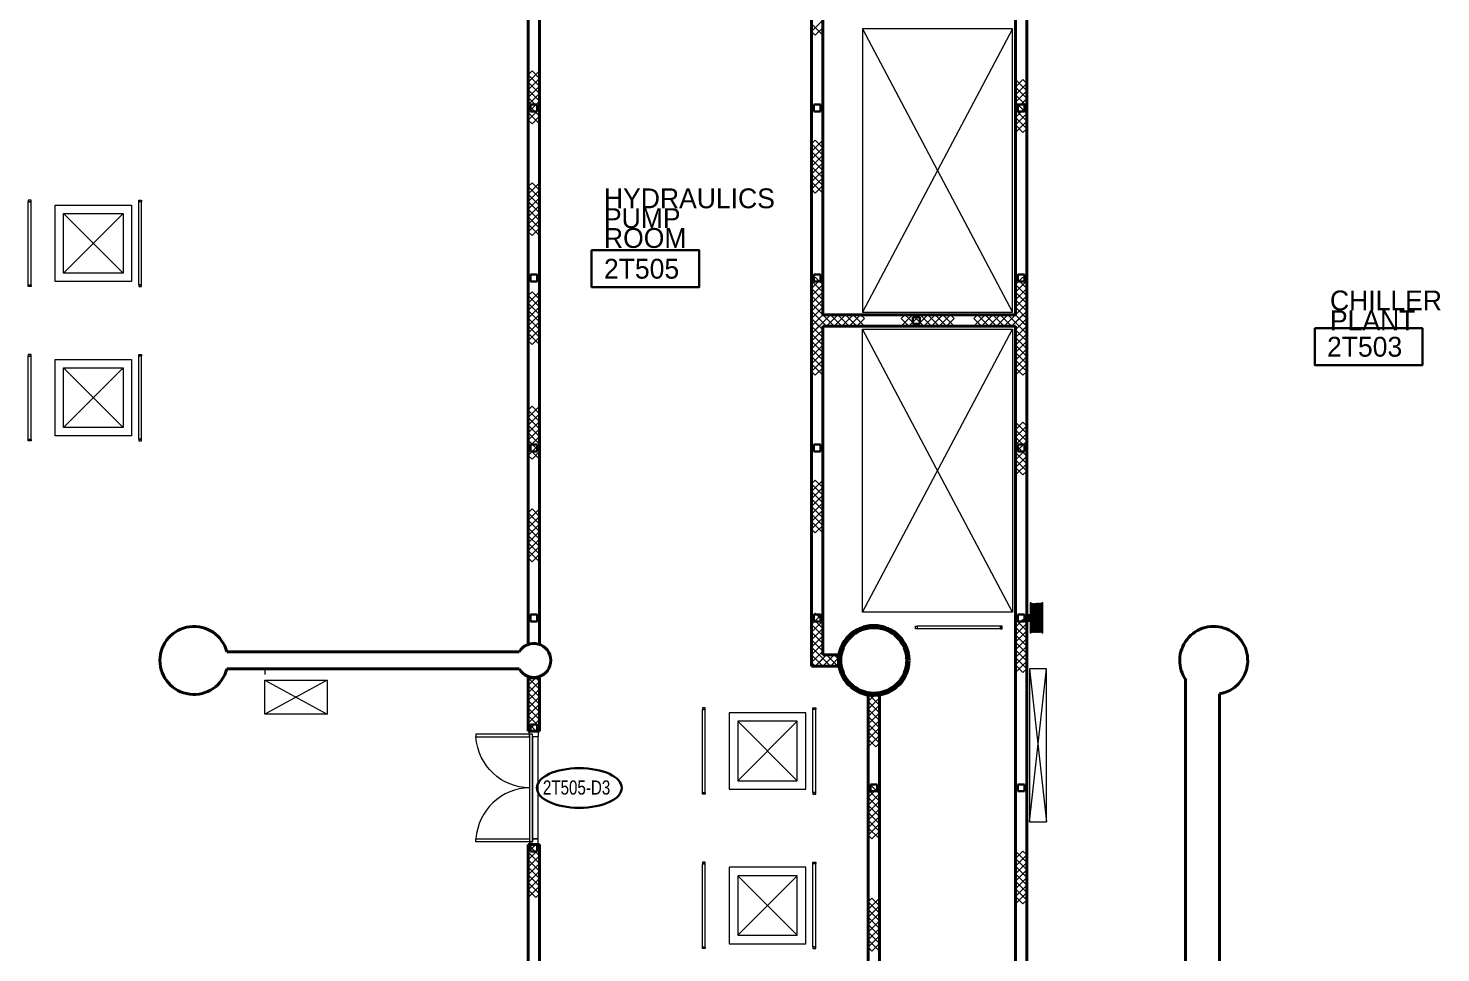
# Model space of a CAD drawing. Header units: metres. Extents: x 1807 to 3745, y 842 to 1968.
# Drawn here: x 3531.07 to 3556.01, y 1410.84 to 1427.16 of the extents above; entities that cross this region are included whole.
import ezdxf
from ezdxf.enums import TextEntityAlignment as Align

# ---------------------------------------------------------------- set-up
doc = ezdxf.new("R2010")
doc.units = ezdxf.units.M
doc.header["$MEASUREMENT"] = 0
doc.linetypes.add('DGN1', pattern=[7.299439, 0, -7.299439])
doc.layers.get('0').update_dxf_attribs({"lineweight": 0})
for name, color, linetype, lineweight in [('Level 1', 7, 'Continuous', 0), ('Level 31', 7, 'Continuous', 0), ('Level 33', 7, 'Continuous', 0), ('Primary Door', 7, 'Continuous', 0), ('TRIRIGA DOOR BOX', 7, 'Continuous', 0)]:
    doc.layers.add(name, color=color, linetype=linetype, lineweight=lineweight)
doc.styles.add('Style-CHAR_FAST_FONT', font='CHAR_FAST_FONT.shx', dxfattribs={"height": 0.2})

# ---------------------------------------------------------------- blocks, each defined once
blk = doc.blocks.new('AnonymusCell_294')
at = {"layer": 'Primary Door', "color": 7, "linetype": 'Continuous', "lineweight": 30}
blk.add_ellipse((0, 0), major_axis=(0.75, 0), ratio=0.466667, dxfattribs=at)
at = {"layer": 'Primary Door', "color": 7, "linetype": 'Continuous', "lineweight": 30, "style": 'Style-CHAR_FAST_FONT', "width": 0.799986}
blk.add_text('2T505-D3', height=0.25, dxfattribs=at).set_placement((-0.643, 0.133), align=Align.TOP_LEFT)

msp = doc.modelspace()

# ---------------------------------------------------------------- linework, layer by layer
at = {"layer": 'Level 1', "color": 7, "linetype": 'Continuous', "lineweight": 40}
for p, q in [((3548.7, 1389.65), (3548.7, 1454.35)), ((3548.5, 1454.15), (3548.5, 1422.1)), ((3544.9, 1428.1), (3544.9, 1415.9)), ((3545.1, 1422.1), (3545.1, 1427.9)), ((3539.9, 1416.283), (3539.9, 1427.717)), ((3540.1, 1416.283), (3540.1, 1427.717)), ((3548.5, 1422.1), (3545.1, 1422.1)), ((3548.5, 1421.9), (3545.1, 1421.9)), ((3545.1, 1416.1), (3545.1, 1421.9)), ((3548.5, 1421.9), (3548.5, 1389.85)), ((3534.581, 1416.15), (3539.74, 1416.15)), ((3545.408, 1416.1), (3545.1, 1416.1)), ((3534.581, 1415.85), (3539.74, 1415.85)), ((3539.9, 1415.693), (3540.1, 1415.693)), ((3539.9, 1414.75), (3539.9, 1415.693)), ((3540.1, 1414.75), (3540.1, 1415.693)), ((3545.408, 1415.9), (3544.9, 1415.9)), ((3551.5, 1415.668), (3551.5, 1404.332)), ((3546.1, 1415.408), (3545.9, 1415.408)), ((3545.9, 1415.408), (3545.9, 1404.592)), ((3546.1, 1404.592), (3546.1, 1415.408)), ((3552.1, 1409.1), (3552.1, 1415.408)), ((3539.9, 1414.75), (3540.1, 1414.75)), ((3539.9, 1412.75), (3540.1, 1412.75)), ((3539.9, 1408.59), (3539.9, 1412.75)), ((3540.1, 1408.59), (3540.1, 1412.75))]:
    msp.add_line(p, q, dxfattribs=at)
at = {"layer": 'Level 1', "color": 7, "linetype": 'Continuous', "lineweight": 0}
for p, q in [((3545.1, 1427.3), (3544.9, 1427.1)), ((3545.1, 1427.034), (3544.9, 1427.234)), ((3544.967, 1427.034), (3545.1, 1427.167)), ((3545.8, 1427.15), (3548.45, 1422.15)), ((3548.45, 1427.15), (3545.8, 1422.15)), ((3544.9, 1427.1), (3544.967, 1427.034)), ((3539.967, 1426.404), (3539.9, 1426.337)), ((3539.9, 1426.204), (3540.1, 1426.404)), ((3540.1, 1426.271), (3539.967, 1426.404)), ((3539.9, 1426.337), (3540.1, 1426.137)), ((3539.9, 1426.071), (3540.1, 1426.271)), ((3540.1, 1426.004), (3539.9, 1426.204)), ((3540.1, 1426.137), (3539.9, 1425.937)), ((3548.5, 1426.251), (3548.7, 1426.051)), ((3548.633, 1426.251), (3548.5, 1426.117)), ((3548.5, 1425.984), (3548.7, 1426.184)), ((3548.7, 1426.184), (3548.633, 1426.251)), ((3540.1, 1425.871), (3539.9, 1426.071)), ((3539.9, 1425.804), (3540.1, 1426.004)), ((3539.9, 1425.937), (3540.1, 1425.737)), ((3548.5, 1426.117), (3548.7, 1425.917)), ((3548.7, 1426.051), (3548.5, 1425.851)), ((3548.7, 1425.784), (3548.5, 1425.984)), ((3548.7, 1425.917), (3548.5, 1425.717)), ((3539.9, 1425.671), (3540.1, 1425.871)), ((3540.1, 1425.604), (3539.9, 1425.804)), ((3540.1, 1425.737), (3539.9, 1425.537)), ((3540.1, 1425.471), (3539.9, 1425.671)), ((3548.5, 1425.851), (3548.7, 1425.651)), ((3548.5, 1425.584), (3548.7, 1425.784)), ((3548.5, 1425.717), (3548.7, 1425.517)), ((3548.7, 1425.651), (3548.5, 1425.451)), ((3539.9, 1425.537), (3539.967, 1425.471)), ((3539.967, 1425.471), (3540.1, 1425.604)), ((3548.7, 1425.384), (3548.5, 1425.584)), ((3548.7, 1425.517), (3548.5, 1425.317)), ((3548.5, 1425.451), (3548.633, 1425.317)), ((3544.967, 1425.183), (3544.9, 1425.117)), ((3544.9, 1424.983), (3545.1, 1425.183)), ((3545.1, 1425.05), (3544.967, 1425.183)), ((3548.633, 1425.317), (3548.7, 1425.384)), ((3544.9, 1425.117), (3545.1, 1424.917)), ((3544.9, 1424.85), (3545.1, 1425.05)), ((3545.1, 1424.783), (3544.9, 1424.983)), ((3545.1, 1424.917), (3544.9, 1424.717)), ((3545.1, 1424.65), (3544.9, 1424.85)), ((3544.9, 1424.583), (3545.1, 1424.783)), ((3544.9, 1424.717), (3545.1, 1424.517)), ((3544.9, 1424.45), (3545.1, 1424.65)), ((3539.967, 1424.431), (3539.9, 1424.364)), ((3539.9, 1424.231), (3540.1, 1424.431)), ((3540.1, 1424.298), (3539.967, 1424.431)), ((3545.1, 1424.383), (3544.9, 1424.583)), ((3545.1, 1424.517), (3544.9, 1424.317)), ((3545.1, 1424.25), (3544.9, 1424.45)), ((3539.9, 1424.364), (3540.1, 1424.164)), ((3539.9, 1424.098), (3540.1, 1424.298)), ((3540.1, 1424.031), (3539.9, 1424.231)), ((3540.1, 1424.164), (3539.9, 1423.964)), ((3544.9, 1424.317), (3544.967, 1424.25)), ((3544.967, 1424.25), (3545.1, 1424.383)), ((3540.1, 1423.898), (3539.9, 1424.098)), ((3539.9, 1423.831), (3540.1, 1424.031)), ((3539.9, 1423.964), (3540.1, 1423.764)), ((3539.9, 1423.698), (3540.1, 1423.898)), ((3532.75, 1423.888), (3531.7, 1422.838)), ((3531.7, 1423.888), (3532.75, 1422.838)), ((3540.1, 1423.631), (3539.9, 1423.831)), ((3540.1, 1423.764), (3539.9, 1423.564)), ((3540.1, 1423.498), (3539.9, 1423.698)), ((3539.9, 1423.564), (3539.967, 1423.498)), ((3539.967, 1423.498), (3540.1, 1423.631)), ((3544.967, 1422.767), (3544.9, 1422.7)), ((3544.9, 1422.567), (3545.1, 1422.767)), ((3544.9, 1422.7), (3545.1, 1422.5)), ((3545.1, 1422.634), (3544.967, 1422.767)), ((3548.5, 1422.634), (3548.633, 1422.767)), ((3548.7, 1422.567), (3548.5, 1422.767)), ((3548.7, 1422.7), (3548.5, 1422.5)), ((3548.633, 1422.767), (3548.7, 1422.7)), ((3539.967, 1422.507), (3539.9, 1422.44)), ((3539.9, 1422.307), (3540.1, 1422.507)), ((3539.9, 1422.44), (3540.1, 1422.24)), ((3540.1, 1422.374), (3539.967, 1422.507)), ((3544.9, 1422.434), (3545.1, 1422.634)), ((3545.1, 1422.367), (3544.9, 1422.567)), ((3545.1, 1422.5), (3544.9, 1422.3)), ((3545.1, 1422.234), (3544.9, 1422.434)), ((3548.7, 1422.434), (3548.5, 1422.634)), ((3548.5, 1422.367), (3548.7, 1422.567)), ((3548.5, 1422.5), (3548.7, 1422.3)), ((3548.5, 1422.234), (3548.7, 1422.434)), ((3539.9, 1422.174), (3540.1, 1422.374)), ((3540.1, 1422.107), (3539.9, 1422.307)), ((3540.1, 1422.24), (3539.9, 1422.04)), ((3540.1, 1421.974), (3539.9, 1422.174)), ((3544.9, 1422.167), (3545.1, 1422.367)), ((3544.9, 1422.3), (3545.1, 1422.1)), ((3544.9, 1422.034), (3545.1, 1422.234)), ((3545.1, 1421.967), (3544.9, 1422.167)), ((3548.7, 1422.167), (3548.5, 1422.367)), ((3548.7, 1422.3), (3548.5, 1422.1)), ((3548.7, 1422.034), (3548.5, 1422.234)), ((3548.5, 1421.967), (3548.7, 1422.167)), ((3539.9, 1421.907), (3540.1, 1422.107)), ((3539.9, 1422.04), (3540.1, 1421.84)), ((3539.9, 1421.774), (3540.1, 1421.974)), ((3540.1, 1421.707), (3539.9, 1421.907)), ((3544.9, 1421.9), (3545.1, 1422.1)), ((3544.967, 1422.1), (3544.9, 1422.034)), ((3545.1, 1422.1), (3544.9, 1421.9)), ((3544.9, 1422.034), (3545.033, 1421.9)), ((3545.1, 1421.834), (3544.9, 1422.034)), ((3544.967, 1421.967), (3544.9, 1421.9)), ((3544.9, 1421.767), (3545.1, 1421.967)), ((3544.9, 1421.9), (3545.1, 1421.7)), ((3544.9, 1421.9), (3544.967, 1421.834)), ((3545.167, 1421.9), (3544.967, 1422.1)), ((3545.1, 1421.834), (3544.967, 1421.967)), ((3544.967, 1421.834), (3545.1, 1421.967)), ((3545.033, 1421.9), (3545.233, 1422.1)), ((3545.1, 1422.1), (3545.3, 1421.9)), ((3545.367, 1422.1), (3545.167, 1421.9)), ((3545.233, 1422.1), (3545.433, 1421.9)), ((3545.3, 1421.9), (3545.5, 1422.1)), ((3545.567, 1421.9), (3545.367, 1422.1)), ((3545.433, 1421.9), (3545.633, 1422.1)), ((3545.5, 1422.1), (3545.7, 1421.9)), ((3545.767, 1422.1), (3545.567, 1421.9)), ((3545.633, 1422.1), (3545.833, 1421.9)), ((3545.7, 1421.9), (3545.833, 1422.034)), ((3545.833, 1422.034), (3545.767, 1422.1)), ((3546.486, 1421.9), (3546.686, 1422.1)), ((3546.552, 1422.1), (3546.486, 1422.034)), ((3546.486, 1422.034), (3546.619, 1421.9)), ((3546.752, 1421.9), (3546.552, 1422.1)), ((3546.619, 1421.9), (3546.819, 1422.1)), ((3546.686, 1422.1), (3546.886, 1421.9)), ((3546.952, 1422.1), (3546.752, 1421.9)), ((3546.819, 1422.1), (3547.019, 1421.9)), ((3546.886, 1421.9), (3547.086, 1422.1)), ((3547.152, 1421.9), (3546.952, 1422.1)), ((3547.019, 1421.9), (3547.219, 1422.1)), ((3547.086, 1422.1), (3547.286, 1421.9)), ((3547.352, 1422.1), (3547.152, 1421.9)), ((3547.219, 1422.1), (3547.419, 1421.9)), ((3547.286, 1421.9), (3547.419, 1422.034)), ((3547.419, 1422.034), (3547.352, 1422.1)), ((3547.767, 1422.034), (3547.833, 1422.1)), ((3547.967, 1422.1), (3547.767, 1421.9)), ((3547.9, 1421.9), (3547.767, 1422.034)), ((3547.833, 1422.1), (3548.033, 1421.9)), ((3548.1, 1422.1), (3547.9, 1421.9)), ((3548.167, 1421.9), (3547.967, 1422.1)), ((3548.033, 1421.9), (3548.233, 1422.1)), ((3548.3, 1421.9), (3548.1, 1422.1)), ((3548.367, 1422.1), (3548.167, 1421.9)), ((3548.233, 1422.1), (3548.433, 1421.9)), ((3548.5, 1422.1), (3548.3, 1421.9)), ((3548.567, 1421.9), (3548.367, 1422.1)), ((3548.433, 1421.9), (3548.633, 1422.1)), ((3548.7, 1421.9), (3548.5, 1422.1)), ((3548.5, 1422.1), (3548.7, 1421.9)), ((3548.5, 1421.834), (3548.7, 1422.034)), ((3548.5, 1421.834), (3548.633, 1421.967)), ((3548.7, 1421.767), (3548.5, 1421.967)), ((3548.633, 1421.834), (3548.5, 1421.967)), ((3548.7, 1421.9), (3548.5, 1421.7)), ((3548.7, 1422.034), (3548.567, 1421.9)), ((3548.633, 1422.1), (3548.7, 1422.034)), ((3548.633, 1421.967), (3548.7, 1421.9)), ((3548.7, 1421.9), (3548.633, 1421.834)), ((3540.1, 1421.84), (3539.9, 1421.64)), ((3540.1, 1421.574), (3539.9, 1421.774)), ((3539.967, 1421.574), (3540.1, 1421.707)), ((3544.9, 1421.634), (3545.1, 1421.834)), ((3545.1, 1421.567), (3544.9, 1421.767)), ((3545.1, 1421.7), (3544.9, 1421.5)), ((3545.8, 1416.85), (3548.45, 1421.85)), ((3548.45, 1416.85), (3545.8, 1421.85)), ((3548.7, 1421.634), (3548.5, 1421.834)), ((3548.5, 1421.567), (3548.7, 1421.767)), ((3548.5, 1421.7), (3548.7, 1421.5)), ((3539.9, 1421.64), (3539.967, 1421.574)), ((3545.1, 1421.434), (3544.9, 1421.634)), ((3544.9, 1421.367), (3545.1, 1421.567)), ((3544.9, 1421.5), (3545.1, 1421.3)), ((3544.9, 1421.234), (3545.1, 1421.434)), ((3548.5, 1421.434), (3548.7, 1421.634)), ((3548.7, 1421.367), (3548.5, 1421.567)), ((3548.7, 1421.5), (3548.5, 1421.3)), ((3548.7, 1421.234), (3548.5, 1421.434)), ((3532.75, 1421.163), (3531.7, 1420.113)), ((3531.7, 1421.163), (3532.75, 1420.113)), ((3545.1, 1421.167), (3544.9, 1421.367)), ((3545.1, 1421.3), (3544.9, 1421.1)), ((3545.1, 1421.034), (3544.9, 1421.234)), ((3544.967, 1421.034), (3545.1, 1421.167)), ((3548.5, 1421.167), (3548.7, 1421.367)), ((3548.5, 1421.3), (3548.7, 1421.1)), ((3548.5, 1421.034), (3548.7, 1421.234)), ((3548.633, 1421.034), (3548.5, 1421.167)), ((3544.9, 1421.1), (3544.967, 1421.034)), ((3548.7, 1421.1), (3548.633, 1421.034)), ((3539.967, 1420.486), (3539.9, 1420.419)), ((3539.9, 1420.286), (3540.1, 1420.486)), ((3539.9, 1420.419), (3540.1, 1420.219)), ((3540.1, 1420.352), (3539.967, 1420.486)), ((3539.9, 1420.152), (3540.1, 1420.352)), ((3540.1, 1420.086), (3539.9, 1420.286)), ((3540.1, 1420.219), (3539.9, 1420.019)), ((3540.1, 1419.952), (3539.9, 1420.152)), ((3548.5, 1420.207), (3548.7, 1420.007)), ((3548.633, 1420.207), (3548.5, 1420.073)), ((3548.7, 1420.14), (3548.633, 1420.207)), ((3539.9, 1419.886), (3540.1, 1420.086)), ((3539.9, 1420.019), (3540.1, 1419.819)), ((3539.9, 1419.752), (3540.1, 1419.952)), ((3548.5, 1419.94), (3548.7, 1420.14)), ((3548.5, 1420.073), (3548.7, 1419.873)), ((3548.7, 1420.007), (3548.5, 1419.807)), ((3548.7, 1419.74), (3548.5, 1419.94)), ((3540.1, 1419.686), (3539.9, 1419.886)), ((3540.1, 1419.819), (3539.9, 1419.619)), ((3540.1, 1419.552), (3539.9, 1419.752)), ((3539.967, 1419.552), (3540.1, 1419.686)), ((3548.7, 1419.873), (3548.5, 1419.673)), ((3548.5, 1419.807), (3548.7, 1419.607)), ((3548.5, 1419.54), (3548.7, 1419.74)), ((3548.5, 1419.673), (3548.7, 1419.473)), ((3539.9, 1419.619), (3539.967, 1419.552)), ((3548.7, 1419.607), (3548.5, 1419.407)), ((3548.7, 1419.34), (3548.5, 1419.54)), ((3548.7, 1419.473), (3548.5, 1419.273)), ((3548.5, 1419.407), (3548.633, 1419.273)), ((3544.967, 1419.183), (3544.9, 1419.117)), ((3544.9, 1418.983), (3545.1, 1419.183)), ((3545.1, 1419.05), (3544.967, 1419.183)), ((3548.633, 1419.273), (3548.7, 1419.34)), ((3544.9, 1419.117), (3545.1, 1418.917)), ((3544.9, 1418.85), (3545.1, 1419.05)), ((3545.1, 1418.783), (3544.9, 1418.983)), ((3545.1, 1418.917), (3544.9, 1418.717)), ((3539.967, 1418.675), (3539.9, 1418.608)), ((3539.9, 1418.475), (3540.1, 1418.675)), ((3540.1, 1418.541), (3539.967, 1418.675)), ((3545.1, 1418.65), (3544.9, 1418.85)), ((3544.9, 1418.583), (3545.1, 1418.783)), ((3544.9, 1418.717), (3545.1, 1418.517)), ((3539.9, 1418.608), (3540.1, 1418.408)), ((3539.9, 1418.341), (3540.1, 1418.541)), ((3540.1, 1418.275), (3539.9, 1418.475)), ((3540.1, 1418.408), (3539.9, 1418.208)), ((3544.9, 1418.45), (3545.1, 1418.65)), ((3545.1, 1418.383), (3544.9, 1418.583)), ((3545.1, 1418.517), (3544.9, 1418.317)), ((3545.1, 1418.25), (3544.9, 1418.45)), ((3540.1, 1418.141), (3539.9, 1418.341)), ((3539.9, 1418.075), (3540.1, 1418.275)), ((3539.9, 1418.208), (3540.1, 1418.008)), ((3544.9, 1418.317), (3544.967, 1418.25)), ((3544.967, 1418.25), (3545.1, 1418.383)), ((3539.9, 1417.941), (3540.1, 1418.141)), ((3540.1, 1417.875), (3539.9, 1418.075)), ((3540.1, 1418.008), (3539.9, 1417.808)), ((3540.1, 1417.741), (3539.9, 1417.941)), ((3539.9, 1417.808), (3539.967, 1417.741)), ((3539.967, 1417.741), (3540.1, 1417.875)), ((3548.781, 1416.505), (3548.781, 1416.995)), ((3548.8, 1416.505), (3548.8, 1416.995)), ((3548.818, 1416.505), (3548.818, 1416.995)), ((3548.837, 1416.505), (3548.837, 1416.995)), ((3548.855, 1416.507), (3548.855, 1416.995)), ((3548.855, 1416.507), (3548.855, 1416.995)), ((3548.874, 1416.505), (3548.874, 1416.995)), ((3548.893, 1416.505), (3548.893, 1416.995)), ((3548.911, 1416.505), (3548.911, 1416.995)), ((3548.93, 1416.505), (3548.93, 1416.995)), ((3548.948, 1416.505), (3548.948, 1416.995)), ((3548.967, 1416.505), (3548.967, 1416.995)), ((3544.967, 1416.833), (3544.9, 1416.766)), ((3544.9, 1416.633), (3545.1, 1416.833)), ((3544.9, 1416.766), (3545.1, 1416.566)), ((3544.9, 1416.5), (3545.1, 1416.7)), ((3545.1, 1416.7), (3544.967, 1416.833)), ((3548.5, 1416.72), (3548.7, 1416.52)), ((3548.633, 1416.72), (3548.5, 1416.586)), ((3548.7, 1416.653), (3548.633, 1416.72)), ((3545.1, 1416.433), (3544.9, 1416.633)), ((3545.1, 1416.566), (3544.9, 1416.366)), ((3545.1, 1416.3), (3544.9, 1416.5)), ((3544.9, 1416.233), (3545.1, 1416.433)), ((3548.5, 1416.453), (3548.7, 1416.653)), ((3548.5, 1416.586), (3548.7, 1416.386)), ((3548.7, 1416.52), (3548.5, 1416.32)), ((3548.7, 1416.253), (3548.5, 1416.453)), ((3544.9, 1416.366), (3545.1, 1416.166)), ((3544.9, 1416.1), (3545.1, 1416.3)), ((3545.1, 1416.033), (3544.9, 1416.233)), ((3545.1, 1416.166), (3544.9, 1415.966)), ((3548.7, 1416.386), (3548.5, 1416.186)), ((3548.5, 1416.32), (3548.7, 1416.12)), ((3548.5, 1416.053), (3548.7, 1416.253)), ((3548.5, 1416.186), (3548.7, 1415.986)), ((3545.1, 1415.9), (3544.9, 1416.1)), ((3544.9, 1415.966), (3544.967, 1415.9)), ((3544.967, 1415.9), (3545.1, 1416.033)), ((3545.167, 1416.1), (3545.033, 1415.966)), ((3545.233, 1415.9), (3545.033, 1416.1)), ((3545.033, 1415.966), (3545.1, 1415.9)), ((3545.1, 1415.9), (3545.3, 1416.1)), ((3545.367, 1415.9), (3545.167, 1416.1)), ((3545.408, 1416.075), (3545.233, 1415.9)), ((3545.3, 1416.1), (3545.408, 1415.991)), ((3545.408, 1415.941), (3545.367, 1415.9)), ((3548.7, 1416.12), (3548.5, 1415.92)), ((3548.7, 1415.853), (3548.5, 1416.053)), ((3548.7, 1415.986), (3548.5, 1415.786)), ((3548.5, 1415.92), (3548.633, 1415.786)), ((3539.9, 1415.693), (3540.1, 1415.493)), ((3540.033, 1415.693), (3539.9, 1415.56)), ((3540.1, 1415.627), (3540.033, 1415.693)), ((3548.633, 1415.786), (3548.7, 1415.853)), ((3548.75, 1413.15), (3549.05, 1415.85)), ((3548.75, 1415.85), (3549.05, 1413.15)), ((3535.25, 1415.65), (3536.35, 1415.05)), ((3536.35, 1415.65), (3535.25, 1415.05)), ((3539.9, 1415.427), (3540.1, 1415.627)), ((3539.9, 1415.56), (3540.1, 1415.36)), ((3540.1, 1415.493), (3539.9, 1415.293)), ((3540.1, 1415.227), (3539.9, 1415.427)), ((3540.1, 1415.36), (3539.9, 1415.16)), ((3539.9, 1415.293), (3540.1, 1415.093)), ((3539.9, 1415.027), (3540.1, 1415.227)), ((3545.9, 1415.408), (3546.1, 1415.208)), ((3546.033, 1415.408), (3545.9, 1415.275)), ((3545.9, 1415.142), (3546.1, 1415.342)), ((3545.9, 1415.275), (3546.1, 1415.075)), ((3546.1, 1415.208), (3545.9, 1415.008)), ((3546.1, 1415.342), (3546.033, 1415.408)), ((3539.9, 1415.16), (3540.1, 1414.96)), ((3540.1, 1415.093), (3539.9, 1414.893)), ((3540.1, 1414.827), (3539.9, 1415.027)), ((3540.1, 1414.96), (3539.9, 1414.76)), ((3544.65, 1413.875), (3543.6, 1414.925)), ((3543.6, 1413.875), (3544.65, 1414.925)), ((3546.1, 1414.942), (3545.9, 1415.142)), ((3546.1, 1415.075), (3545.9, 1414.875)), ((3545.9, 1415.008), (3546.1, 1414.808)), ((3545.9, 1414.742), (3546.1, 1414.942)), ((3539.925, 1414.7), (3538.977, 1414.7)), ((3538.977, 1414.7), (3538.977, 1414.65)), ((3539.9, 1414.893), (3540.033, 1414.76)), ((3539.925, 1414.75), (3540.075, 1414.75)), ((3539.925, 1414.7), (3539.925, 1414.75)), ((3539.925, 1414.75), (3540.075, 1414.75)), ((3539.925, 1414.7), (3539.925, 1414.75)), ((3539.975, 1414.7), (3539.925, 1414.7)), ((3539.925, 1414.65), (3539.925, 1414.7)), ((3539.975, 1414.7), (3539.925, 1414.7)), ((3539.975, 1414.7), (3539.925, 1414.7)), ((3539.925, 1414.7), (3539.925, 1412.8)), ((3539.975, 1414.65), (3539.975, 1414.7)), ((3539.975, 1414.65), (3539.975, 1414.7)), ((3539.975, 1412.8), (3539.975, 1414.7)), ((3540.033, 1414.76), (3540.1, 1414.827)), ((3540.075, 1414.75), (3540.075, 1414.65)), ((3540.075, 1414.75), (3540.075, 1414.65)), ((3545.9, 1414.875), (3546.1, 1414.675)), ((3546.1, 1414.808), (3545.9, 1414.608)), ((3546.1, 1414.542), (3545.9, 1414.742)), ((3546.1, 1414.675), (3545.9, 1414.475)), ((3538.977, 1414.65), (3539.925, 1414.65)), ((3540.075, 1414.65), (3539.975, 1414.65)), ((3540.075, 1414.65), (3539.975, 1414.65)), ((3540.075, 1414.65), (3539.975, 1414.65)), ((3539.975, 1414.65), (3539.975, 1412.85)), ((3540.075, 1412.85), (3540.075, 1414.65)), ((3545.9, 1414.608), (3546.033, 1414.475)), ((3546.033, 1414.475), (3546.1, 1414.542)), ((3545.967, 1413.781), (3545.9, 1413.714)), ((3545.9, 1413.581), (3546.1, 1413.781)), ((3545.9, 1413.714), (3546.1, 1413.514)), ((3546.1, 1413.648), (3545.967, 1413.781)), ((3545.9, 1413.448), (3546.1, 1413.648)), ((3546.1, 1413.381), (3545.9, 1413.581)), ((3546.1, 1413.514), (3545.9, 1413.314)), ((3546.1, 1413.248), (3545.9, 1413.448)), ((3545.9, 1413.181), (3546.1, 1413.381)), ((3545.9, 1413.314), (3546.1, 1413.114)), ((3545.9, 1413.048), (3546.1, 1413.248)), ((3546.1, 1412.981), (3545.9, 1413.181)), ((3546.1, 1413.114), (3545.9, 1412.914)), ((3546.1, 1412.848), (3545.9, 1413.048)), ((3545.967, 1412.848), (3546.1, 1412.981)), ((3538.977, 1412.8), (3538.977, 1412.85)), ((3538.977, 1412.85), (3539.925, 1412.85)), ((3539.925, 1412.8), (3538.977, 1412.8)), ((3539.9, 1412.75), (3540.1, 1412.55)), ((3540.033, 1412.75), (3539.9, 1412.617)), ((3539.9, 1412.483), (3540.1, 1412.683)), ((3539.925, 1412.85), (3539.925, 1412.8)), ((3539.975, 1412.8), (3539.925, 1412.8)), ((3539.925, 1412.8), (3539.925, 1412.75)), ((3539.975, 1412.8), (3539.925, 1412.8)), ((3539.925, 1412.8), (3539.925, 1412.75)), ((3539.925, 1412.8), (3539.975, 1412.8)), ((3539.925, 1412.75), (3540.075, 1412.75)), ((3539.925, 1412.75), (3540.075, 1412.75)), ((3540.075, 1412.85), (3539.975, 1412.85)), ((3539.975, 1412.85), (3539.975, 1412.8)), ((3540.075, 1412.85), (3539.975, 1412.85)), ((3539.975, 1412.85), (3539.975, 1412.8)), ((3539.975, 1412.85), (3540.075, 1412.85)), ((3540.1, 1412.683), (3540.033, 1412.75)), ((3540.075, 1412.75), (3540.075, 1412.85)), ((3540.075, 1412.75), (3540.075, 1412.85)), ((3545.9, 1412.914), (3545.967, 1412.848)), ((3539.9, 1412.617), (3540.1, 1412.417)), ((3540.1, 1412.55), (3539.9, 1412.35)), ((3540.1, 1412.283), (3539.9, 1412.483)), ((3548.5, 1412.635), (3548.7, 1412.435)), ((3548.633, 1412.635), (3548.5, 1412.502)), ((3548.5, 1412.368), (3548.7, 1412.568)), ((3548.5, 1412.502), (3548.7, 1412.302)), ((3548.7, 1412.435), (3548.5, 1412.235)), ((3548.7, 1412.568), (3548.633, 1412.635)), ((3540.1, 1412.417), (3539.9, 1412.217)), ((3539.9, 1412.35), (3540.1, 1412.15)), ((3539.9, 1412.083), (3540.1, 1412.283)), ((3539.9, 1412.217), (3540.1, 1412.017)), ((3544.65, 1411.15), (3543.6, 1412.2)), ((3543.6, 1411.15), (3544.65, 1412.2)), ((3548.7, 1412.168), (3548.5, 1412.368)), ((3548.7, 1412.302), (3548.5, 1412.102)), ((3548.5, 1412.235), (3548.7, 1412.035)), ((3540.1, 1412.15), (3539.9, 1411.95)), ((3540.1, 1411.883), (3539.9, 1412.083)), ((3540.1, 1412.017), (3539.9, 1411.817)), ((3539.9, 1411.95), (3540.033, 1411.817)), ((3548.5, 1411.968), (3548.7, 1412.168)), ((3548.5, 1412.102), (3548.7, 1411.902)), ((3548.7, 1412.035), (3548.5, 1411.835)), ((3548.7, 1411.768), (3548.5, 1411.968)), ((3540.033, 1411.817), (3540.1, 1411.883)), ((3545.967, 1411.804), (3545.9, 1411.737)), ((3545.9, 1411.604), (3546.1, 1411.804)), ((3545.9, 1411.737), (3546.1, 1411.537)), ((3546.1, 1411.67), (3545.967, 1411.804)), ((3548.7, 1411.902), (3548.5, 1411.702)), ((3548.5, 1411.835), (3548.633, 1411.702)), ((3548.633, 1411.702), (3548.7, 1411.768)), ((3545.9, 1411.47), (3546.1, 1411.67)), ((3546.1, 1411.404), (3545.9, 1411.604)), ((3546.1, 1411.537), (3545.9, 1411.337)), ((3546.1, 1411.27), (3545.9, 1411.47)), ((3545.9, 1411.204), (3546.1, 1411.404)), ((3545.9, 1411.337), (3546.1, 1411.137)), ((3545.9, 1411.07), (3546.1, 1411.27)), ((3546.1, 1411.004), (3545.9, 1411.204)), ((3546.1, 1411.137), (3545.9, 1410.937)), ((3546.1, 1410.87), (3545.9, 1411.07)), ((3545.9, 1410.937), (3545.967, 1410.87)), ((3545.967, 1410.87), (3546.1, 1411.004))]:
    msp.add_line(p, q, dxfattribs=at)
at = {"layer": 'Level 1', "color": 7, "linetype": 'Continuous', "lineweight": 13}
for p, q in [((3548.45, 1427.15), (3545.8, 1427.15)), ((3545.8, 1427.15), (3545.8, 1422.15)), ((3548.45, 1422.15), (3548.45, 1427.15)), ((3531.125, 1424.125), (3531.075, 1424.125)), ((3531.075, 1424.125), (3531.075, 1424.1)), ((3531.075, 1424.1), (3531.125, 1424.1)), ((3531.075, 1422.63), (3531.075, 1424.095)), ((3531.075, 1424.095), (3531.125, 1424.095)), ((3531.125, 1424.1), (3531.125, 1424.125)), ((3531.125, 1422.63), (3531.125, 1424.095)), ((3531.55, 1422.688), (3531.55, 1424.038)), ((3531.55, 1424.038), (3532.9, 1424.038)), ((3532.9, 1424.038), (3532.9, 1422.688)), ((3533.025, 1424.1), (3533.025, 1424.125)), ((3533.025, 1424.125), (3533.075, 1424.125)), ((3533.075, 1424.1), (3533.025, 1424.1)), ((3533.025, 1422.63), (3533.025, 1424.095)), ((3533.075, 1424.095), (3533.025, 1424.095)), ((3533.075, 1424.125), (3533.075, 1424.1)), ((3533.075, 1422.63), (3533.075, 1424.095)), ((3531.7, 1422.838), (3531.7, 1423.888)), ((3531.7, 1423.888), (3532.75, 1423.888)), ((3532.75, 1423.888), (3532.75, 1422.838)), ((3532.9, 1422.688), (3531.55, 1422.688)), ((3532.75, 1422.838), (3531.7, 1422.838)), ((3531.075, 1422.63), (3531.125, 1422.63)), ((3531.075, 1422.625), (3531.125, 1422.625)), ((3531.075, 1422.6), (3531.075, 1422.625)), ((3531.125, 1422.6), (3531.075, 1422.6)), ((3531.125, 1422.625), (3531.125, 1422.6)), ((3533.075, 1422.63), (3533.025, 1422.63)), ((3533.075, 1422.625), (3533.025, 1422.625)), ((3533.025, 1422.625), (3533.025, 1422.6)), ((3533.025, 1422.6), (3533.075, 1422.6)), ((3533.075, 1422.6), (3533.075, 1422.625)), ((3545.8, 1422.15), (3548.45, 1422.15)), ((3545.8, 1421.85), (3548.45, 1421.85)), ((3545.8, 1416.85), (3545.8, 1421.85)), ((3548.45, 1421.85), (3548.45, 1416.85)), ((3531.125, 1421.4), (3531.075, 1421.4)), ((3531.075, 1421.4), (3531.075, 1421.375)), ((3531.125, 1421.375), (3531.125, 1421.4)), ((3533.025, 1421.375), (3533.025, 1421.4)), ((3533.025, 1421.4), (3533.075, 1421.4)), ((3533.075, 1421.4), (3533.075, 1421.375)), ((3531.075, 1421.375), (3531.125, 1421.375)), ((3531.075, 1419.905), (3531.075, 1421.37)), ((3531.075, 1421.37), (3531.125, 1421.37)), ((3531.125, 1419.905), (3531.125, 1421.37)), ((3531.55, 1419.963), (3531.55, 1421.313)), ((3531.55, 1421.313), (3532.9, 1421.313)), ((3531.7, 1420.113), (3531.7, 1421.163)), ((3531.7, 1421.163), (3532.75, 1421.163)), ((3532.75, 1421.163), (3532.75, 1420.113)), ((3532.9, 1421.313), (3532.9, 1419.963)), ((3533.075, 1421.375), (3533.025, 1421.375)), ((3533.025, 1419.905), (3533.025, 1421.37)), ((3533.075, 1421.37), (3533.025, 1421.37)), ((3533.075, 1419.905), (3533.075, 1421.37)), ((3531.075, 1419.905), (3531.125, 1419.905)), ((3532.9, 1419.963), (3531.55, 1419.963)), ((3532.75, 1420.113), (3531.7, 1420.113)), ((3533.075, 1419.905), (3533.025, 1419.905)), ((3531.075, 1419.9), (3531.125, 1419.9)), ((3531.075, 1419.875), (3531.075, 1419.9)), ((3531.125, 1419.875), (3531.075, 1419.875)), ((3531.125, 1419.9), (3531.125, 1419.875)), ((3533.075, 1419.9), (3533.025, 1419.9)), ((3533.025, 1419.9), (3533.025, 1419.875)), ((3533.025, 1419.875), (3533.075, 1419.875)), ((3533.075, 1419.875), (3533.075, 1419.9)), ((3548.777, 1417.014), (3548.763, 1417.014)), ((3548.763, 1417.014), (3548.763, 1416.485)), ((3548.777, 1416.485), (3548.777, 1417.014)), ((3548.983, 1417.014), (3548.968, 1417.014)), ((3548.968, 1417.014), (3548.968, 1416.485)), ((3548.983, 1416.485), (3548.983, 1417.014)), ((3548.45, 1416.85), (3545.8, 1416.85)), ((3546.738, 1416.556), (3546.738, 1416.606)), ((3546.738, 1416.606), (3546.763, 1416.606)), ((3546.763, 1416.556), (3546.738, 1416.556)), ((3546.763, 1416.606), (3546.763, 1416.556)), ((3548.233, 1416.606), (3546.768, 1416.606)), ((3546.768, 1416.606), (3546.768, 1416.556)), ((3548.233, 1416.556), (3546.768, 1416.556)), ((3548.233, 1416.606), (3548.233, 1416.556)), ((3548.238, 1416.606), (3548.238, 1416.556)), ((3548.263, 1416.606), (3548.238, 1416.606)), ((3548.238, 1416.556), (3548.263, 1416.556)), ((3548.263, 1416.556), (3548.263, 1416.606)), ((3548.763, 1416.485), (3548.777, 1416.485)), ((3548.968, 1416.485), (3548.983, 1416.485)), ((3549.05, 1415.85), (3548.75, 1415.85)), ((3548.75, 1415.85), (3548.75, 1413.15)), ((3549.05, 1413.15), (3549.05, 1415.85)), ((3535.25, 1415.65), (3536.35, 1415.65)), ((3535.25, 1415.05), (3535.25, 1415.65)), ((3536.35, 1415.65), (3536.35, 1415.05)), ((3536.35, 1415.05), (3535.25, 1415.05)), ((3543.025, 1415.163), (3542.975, 1415.163)), ((3542.975, 1415.163), (3542.975, 1415.138)), ((3542.975, 1415.138), (3543.025, 1415.138)), ((3542.975, 1413.668), (3542.975, 1415.133)), ((3542.975, 1415.133), (3543.025, 1415.133)), ((3543.025, 1415.138), (3543.025, 1415.163)), ((3543.025, 1413.668), (3543.025, 1415.133)), ((3544.8, 1415.075), (3543.45, 1415.075)), ((3543.45, 1415.075), (3543.45, 1413.725)), ((3544.65, 1414.925), (3543.6, 1414.925)), ((3543.6, 1414.925), (3543.6, 1413.875)), ((3544.65, 1413.875), (3544.65, 1414.925)), ((3544.8, 1413.725), (3544.8, 1415.075)), ((3544.925, 1415.138), (3544.925, 1415.163)), ((3544.925, 1415.163), (3544.975, 1415.163)), ((3544.975, 1415.138), (3544.925, 1415.138)), ((3544.925, 1413.668), (3544.925, 1415.133)), ((3544.975, 1415.133), (3544.925, 1415.133)), ((3544.975, 1415.163), (3544.975, 1415.138)), ((3544.975, 1413.668), (3544.975, 1415.133)), ((3542.975, 1413.668), (3543.025, 1413.668)), ((3543.45, 1413.725), (3544.8, 1413.725)), ((3543.6, 1413.875), (3544.65, 1413.875)), ((3544.975, 1413.668), (3544.925, 1413.668)), ((3542.975, 1413.663), (3543.025, 1413.663)), ((3542.975, 1413.638), (3542.975, 1413.663)), ((3543.025, 1413.638), (3542.975, 1413.638)), ((3543.025, 1413.663), (3543.025, 1413.638)), ((3544.975, 1413.663), (3544.925, 1413.663)), ((3544.925, 1413.663), (3544.925, 1413.638)), ((3544.925, 1413.638), (3544.975, 1413.638)), ((3544.975, 1413.638), (3544.975, 1413.663)), ((3548.75, 1413.15), (3549.05, 1413.15)), ((3543.025, 1412.438), (3542.975, 1412.438)), ((3542.975, 1412.438), (3542.975, 1412.413)), ((3543.025, 1412.413), (3543.025, 1412.438)), ((3544.925, 1412.413), (3544.925, 1412.438)), ((3544.925, 1412.438), (3544.975, 1412.438)), ((3544.975, 1412.438), (3544.975, 1412.413)), ((3542.975, 1412.413), (3543.025, 1412.413)), ((3542.975, 1410.943), (3542.975, 1412.408)), ((3542.975, 1412.408), (3543.025, 1412.408)), ((3543.025, 1410.943), (3543.025, 1412.408)), ((3544.8, 1412.35), (3543.45, 1412.35)), ((3543.45, 1412.35), (3543.45, 1411)), ((3544.65, 1412.2), (3543.6, 1412.2)), ((3543.6, 1412.2), (3543.6, 1411.15)), ((3544.65, 1411.15), (3544.65, 1412.2)), ((3544.8, 1411), (3544.8, 1412.35)), ((3544.975, 1412.413), (3544.925, 1412.413)), ((3544.925, 1410.943), (3544.925, 1412.408)), ((3544.975, 1412.408), (3544.925, 1412.408)), ((3544.975, 1410.943), (3544.975, 1412.408)), ((3542.975, 1410.943), (3543.025, 1410.943)), ((3542.975, 1410.938), (3543.025, 1410.938)), ((3542.975, 1410.913), (3542.975, 1410.938)), ((3543.025, 1410.938), (3543.025, 1410.913)), ((3543.45, 1411), (3544.8, 1411)), ((3543.6, 1411.15), (3544.65, 1411.15)), ((3544.975, 1410.943), (3544.925, 1410.943)), ((3544.975, 1410.938), (3544.925, 1410.938)), ((3544.925, 1410.938), (3544.925, 1410.913)), ((3544.975, 1410.913), (3544.975, 1410.938)), ((3543.025, 1410.913), (3542.975, 1410.913)), ((3544.925, 1410.913), (3544.975, 1410.913))]:
    msp.add_line(p, q, dxfattribs=at)
at = {"layer": 'Level 1', "color": 7, "linetype": 'Continuous', "lineweight": 30}
for p, q in [((3540.06, 1425.81), (3539.94, 1425.81)), ((3539.94, 1425.81), (3539.94, 1425.69)), ((3539.94, 1425.69), (3540.06, 1425.69)), ((3540.06, 1425.69), (3540.06, 1425.81)), ((3545.06, 1425.81), (3544.94, 1425.81)), ((3544.94, 1425.81), (3544.94, 1425.69)), ((3544.94, 1425.69), (3545.06, 1425.69)), ((3545.06, 1425.69), (3545.06, 1425.81)), ((3548.66, 1425.81), (3548.54, 1425.81)), ((3548.54, 1425.81), (3548.54, 1425.69)), ((3548.54, 1425.69), (3548.66, 1425.69)), ((3548.66, 1425.69), (3548.66, 1425.81)), ((3540.06, 1422.81), (3539.94, 1422.81)), ((3539.94, 1422.81), (3539.94, 1422.69)), ((3539.94, 1422.69), (3540.06, 1422.69)), ((3540.06, 1422.69), (3540.06, 1422.81)), ((3545.06, 1422.81), (3544.94, 1422.81)), ((3544.94, 1422.81), (3544.94, 1422.69)), ((3544.94, 1422.69), (3545.06, 1422.69)), ((3545.06, 1422.69), (3545.06, 1422.81)), ((3548.66, 1422.81), (3548.54, 1422.81)), ((3548.54, 1422.81), (3548.54, 1422.69)), ((3548.54, 1422.69), (3548.66, 1422.69)), ((3548.66, 1422.69), (3548.66, 1422.81)), ((3546.81, 1422.06), (3546.69, 1422.06)), ((3546.69, 1422.06), (3546.69, 1421.94)), ((3546.69, 1421.94), (3546.81, 1421.94)), ((3546.81, 1421.94), (3546.81, 1422.06)), ((3540.06, 1419.81), (3539.94, 1419.81)), ((3539.94, 1419.81), (3539.94, 1419.69)), ((3539.94, 1419.69), (3540.06, 1419.69)), ((3540.06, 1419.69), (3540.06, 1419.81)), ((3545.06, 1419.81), (3544.94, 1419.81)), ((3544.94, 1419.81), (3544.94, 1419.69)), ((3544.94, 1419.69), (3545.06, 1419.69)), ((3545.06, 1419.69), (3545.06, 1419.81)), ((3548.66, 1419.81), (3548.54, 1419.81)), ((3548.54, 1419.81), (3548.54, 1419.69)), ((3548.54, 1419.69), (3548.66, 1419.69)), ((3548.66, 1419.69), (3548.66, 1419.81)), ((3540.06, 1416.81), (3539.94, 1416.81)), ((3539.94, 1416.81), (3539.94, 1416.69)), ((3539.94, 1416.69), (3540.06, 1416.69)), ((3540.06, 1416.69), (3540.06, 1416.81)), ((3545.06, 1416.81), (3544.94, 1416.81)), ((3544.94, 1416.81), (3544.94, 1416.69)), ((3544.94, 1416.69), (3545.06, 1416.69)), ((3545.06, 1416.69), (3545.06, 1416.81)), ((3548.66, 1416.81), (3548.54, 1416.81)), ((3548.54, 1416.81), (3548.54, 1416.69)), ((3548.54, 1416.69), (3548.66, 1416.69)), ((3548.66, 1416.69), (3548.66, 1416.81)), ((3548.757, 1416.801), (3548.728, 1416.801)), ((3548.728, 1416.801), (3548.728, 1416.699)), ((3548.728, 1416.699), (3548.757, 1416.699)), ((3548.757, 1416.699), (3548.757, 1416.801)), ((3539.94, 1414.87), (3540.06, 1414.87)), ((3539.94, 1414.75), (3539.94, 1414.87)), ((3540.06, 1414.75), (3539.94, 1414.75)), ((3540.06, 1414.87), (3540.06, 1414.75)), ((3545.94, 1413.81), (3546.06, 1413.81)), ((3545.94, 1413.69), (3545.94, 1413.81)), ((3546.06, 1413.69), (3545.94, 1413.69)), ((3546.06, 1413.81), (3546.06, 1413.69)), ((3548.66, 1413.81), (3548.54, 1413.81)), ((3548.54, 1413.81), (3548.54, 1413.69)), ((3548.54, 1413.69), (3548.66, 1413.69)), ((3548.66, 1413.69), (3548.66, 1413.81)), ((3539.94, 1412.749), (3540.06, 1412.749)), ((3539.94, 1412.629), (3539.94, 1412.749)), ((3540.06, 1412.749), (3540.06, 1412.629)), ((3540.06, 1412.629), (3539.94, 1412.629))]:
    msp.add_line(p, q, dxfattribs=at)
at = {"layer": 'Level 1', "color": 7, "linetype": 'DGN1', "lineweight": 0}
for p, q in [((3548.757, 1416.798), (3548.965, 1416.798)), ((3548.757, 1416.701), (3548.965, 1416.701))]:
    msp.add_line(p, q, dxfattribs=at)
at = {"layer": 'Level 1', "color": 7, "linetype": 'DGN1', "lineweight": 13}
msp.add_line((3535.25, 1415.85), (3535.25, 1415.65), dxfattribs=at)
msp.add_line((3535.25, 1415.85), (3535.25, 1415.65), dxfattribs=at)
at = {"layer": 'Level 1', "color": 7, "linetype": 'Continuous', "lineweight": 70}
msp.add_circle((3546, 1416), 0.6, dxfattribs=at)
at = {"layer": 'Level 1', "color": 7, "linetype": 'Continuous', "lineweight": 40}
for centre, radius, start, end in [((3534, 1416), 0.6, 14.4795, 345.5304), ((3552, 1416), 0.6, 279.5937, 215.6791), ((3540, 1416), 0.3, 209.9886, 149.996)]:
    msp.add_arc(centre, radius, start, end, dxfattribs=at)
at = {"layer": 'Level 1', "color": 7, "linetype": 'Continuous', "lineweight": 0, "extrusion": (0, 0, -1)}
for centre, major_axis, ratio, start_param, end_param in [((3548.79, 1416.988), (0, -0.017), 0.578813, 1.981756, 4.478097), ((3548.809, 1416.988), (0, -0.017), 0.578813, 1.981756, 4.478097), ((3548.827, 1416.988), (0, -0.017), 0.578813, 1.981756, 4.478097), ((3548.846, 1416.988), (0, -0.017), 0.578813, 1.981756, 4.478097), ((3548.865, 1416.511), (0, 0.017), 0.578812, 1.981756, 4.478097), ((3548.884, 1416.511), (0, 0.017), 0.578812, 1.981756, 4.478097), ((3548.902, 1416.511), (0, 0.017), 0.578812, 1.981756, 4.478097), ((3548.921, 1416.511), (0, 0.017), 0.578812, 1.981756, 4.478097), ((3548.939, 1416.511), (0, 0.017), 0.578812, 1.981756, 4.478097), ((3548.958, 1416.511), (0, 0.017), 0.578812, 1.981756, 4.478097), ((3539.925, 1414.725), (0, -0.975), 0.975273, 0, 1.493797)]:
    msp.add_ellipse(centre, major_axis=major_axis, ratio=ratio, start_param=start_param, end_param=end_param, dxfattribs=at)
at = {"layer": 'Level 1', "color": 7, "linetype": 'Continuous', "lineweight": 0}
for centre, major_axis, ratio, start_param, end_param in [((3548.865, 1416.988), (0, 0.017), 0.578813, 5.123349, 7.619689), ((3548.884, 1416.988), (0, 0.017), 0.578813, 5.123349, 7.619689), ((3548.902, 1416.988), (0, 0.017), 0.578813, 5.123349, 7.619689), ((3548.921, 1416.988), (0, 0.017), 0.578813, 5.123349, 7.619689), ((3548.939, 1416.988), (0, 0.017), 0.578813, 5.123349, 7.619689), ((3548.958, 1416.988), (0, 0.017), 0.578813, 5.123349, 7.619689), ((3548.79, 1416.511), (0, -0.017), 0.578812, 5.123349, 7.619689), ((3548.809, 1416.511), (0, -0.017), 0.578812, 5.123349, 7.619689), ((3548.827, 1416.511), (0, -0.017), 0.578812, 5.123349, 7.619689), ((3548.846, 1416.511), (0, -0.017), 0.578812, 5.123349, 7.619689), ((3539.925, 1412.775), (0, 0.975), 0.975273, 0, 1.493797)]:
    msp.add_ellipse(centre, major_axis=major_axis, ratio=ratio, start_param=start_param, end_param=end_param, dxfattribs=at)
at = {"layer": 'TRIRIGA DOOR BOX', "color": 251, "linetype": 'Continuous', "lineweight": 30, "true_color": 0x555555}
for points in [[(3541.02, 1423.239), (3542.92, 1423.239), (3542.92, 1422.589), (3541.02, 1422.589)], [(3553.783, 1421.862), (3555.683, 1421.862), (3555.683, 1421.212), (3553.783, 1421.212)]]:
    msp.add_lwpolyline(points, close=True, dxfattribs=at)

# ---------------------------------------------------------------- block references
at = {"color": 7, "linetype": 'Continuous', "lineweight": 0}
msp.add_blockref('AnonymusCell_294', (3540.802, 1413.749), dxfattribs=at)

# ---------------------------------------------------------------- texts
at = {"layer": 'Level 31', "color": 7, "linetype": 'Continuous', "lineweight": 30, "char_height": 0.35, "attachment_point": 4, "line_spacing_factor": 0.6, "style": 'Style-CHAR_FAST_FONT'}
for s, insert, width in [('HYDRAULICS\\PPUMP\\PROOM\\P', (3541.237, 1423.804), 3.69539), ('CHILLER\\PPLANT\\P', (3554.052, 1422.179), 2.54949)]:
    msp.add_mtext(s, dxfattribs=dict(at, insert=insert, width=width))
at = {"layer": 'Level 33', "color": 7, "linetype": 'Continuous', "lineweight": 30, "style": 'Style-CHAR_FAST_FONT'}
for s, p in [('2T505', (3541.237, 1422.914)), ('2T503', (3554, 1421.537))]:
    msp.add_text(s, height=0.35, dxfattribs=at).set_placement(p, align=Align.MIDDLE_LEFT)

doc.saveas('drawing.dxf')
